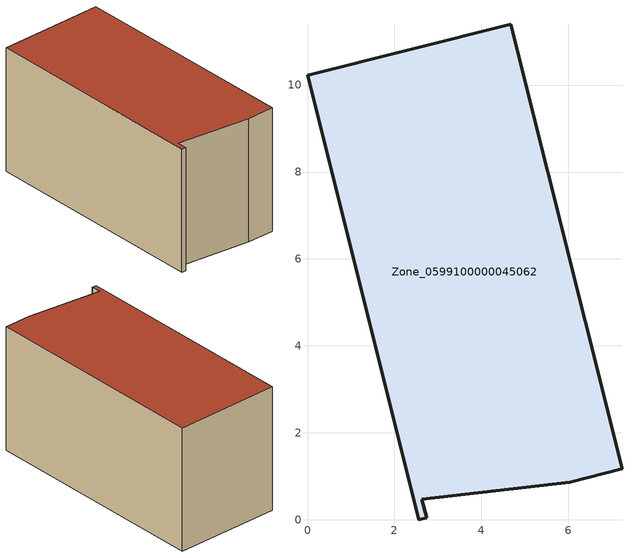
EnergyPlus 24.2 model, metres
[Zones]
Zone_0599100000045062
 floor ground (C_G): 2.74,0.05 2.56,0 0,10.23 4.67,11.4 7.23,1.17 6.03,0.87 2.63,0.47 z0
 wall outside (C_F): 2.56,0 2.74,0.05 2.63,0.47 6.03,0.87 7.23,1.17 4.67,11.4 0,10.23 2.56,0 z0:5.73
 roof outside (C_R): 6.03,0.87 7.23,1.17 4.67,11.4 0,10.23 2.56,0 2.74,0.05 2.63,0.47 z5.73
[BUILDING]
Pand.0599100000045062: North Axis=0; Terrain=City; Loads Convergence Tolerance Value=0.04; Temperature Convergence Tolerance Value=0.4; Solar Distribution=FullExterior; Maximum Number of Warmup Days=25; Minimum Number of Warmup Days=1
[Site:Location]
Rotterdam.The.Hague.AP_ZH_NLD Design_Conditions: Latitude=51.96; Longitude=4.45; Time Zone=1; Elevation=-4.5
[SITE:GROUNDTEMPERATURE:BUILDINGSURFACE]
18, 18, 18, 18, 18, 18, 18, 18, 18, 18, 18, 18
[MATERIAL] Thermal Absorptance=0.9; Solar Absorptance=0.7; Visible Absorptance=0.7
Name | Roughness | Thickness | Conductivity | Density | Specific Heat
G.TI.1992-2005 | MediumSmooth | 0.15 | 0.06 | 540 | 1210
F.TI.1992-2005 | Rough | 0.3 | 0.12 | 1920 | 840
R.TI.1992-2005 | MediumRough | 0.2 | 0.08 | 1500 | 1000
[CONSTRUCTION]
C_G: G.TI.1992-2005
C_F: F.TI.1992-2005
C_R: R.TI.1992-2005
[ZONE]
Zone_0599100000045062: Type=1; Multiplier=1; Ceiling Height=Autocalculate; Volume=Autocalculate; Floor Area=autocalculate; Part of Total Floor Area=Yes
[ZONEINFILTRATION:DESIGNFLOWRATE]
Infil_Zone_0599100000045062: Zone or ZoneList or Space or SpaceList=Zone_0599100000045062; Schedule=AlwaysOn; Design Flow Rate Calculation Method=Flow/Area; Flow Rate per Floor Area=0.0015; Constant Term Coefficient=1; Temperature Term Coefficient=0; Velocity Term Coefficient=0; Velocity Squared Term Coefficient=0
[HVACTEMPLATE:ZONE:IDEALLOADSAIRSYSTEM]
Zone_0599100000045062: Maximum Heating Supply Air Temperature=50; Minimum Cooling Supply Air Temperature=13; Maximum Heating Supply Air Humidity Ratio=0.0156; Minimum Cooling Supply Air Humidity Ratio=0.0077; Heating Limit=NoLimit; Cooling Limit=NoLimit; Dehumidification Control Type=ConstantSensibleHeatRatio; Cooling Sensible Heat Ratio=0.7; Dehumidification Setpoint=60; Humidification Control Type=None; Humidification Setpoint=30; Outdoor Air Method=None; Outdoor Air Flow Rate per Person=0.00944; Outdoor Air Flow Rate per Zone Floor Area=0; Outdoor Air Flow Rate per Zone=0; Demand Controlled Ventilation Type=None; Outdoor Air Economizer Type=NoEconomizer; Heat Recovery Type=None; Sensible Heat Recovery Effectiveness=0.7; Latent Heat Recovery Effectiveness=0.65
[ZONECONTROL:THERMOSTAT]
ThermostatControl_Zone_0599100000045062: Zone or ZoneList=Zone_0599100000045062; Control Type Schedule=DualSetpointControlType; Control 1=Thermostat_Zone_0599100000045062; Temperature Difference Between Cutout And Setpoint=0
[THERMOSTATSETPOINT:DUALSETPOINT]
Thermostat_Zone_0599100000045062: Heating Setpoint Temperature Schedule=HeatingSetpoint_Zone_0599100000045062; Cooling Setpoint Temperature Schedule=CoolingSetpoint_Zone_0599100000045062
[SCHEDULE:COMPACT]
HeatingSetpoint_Zone_0599100000045062: Through: 12/31, For: AllDays, Until: 24:00, 21
CoolingSetpoint_Zone_0599100000045062: Through: 12/31, For: AllDays, Until: 24:00, 24
DualSetpointControlType: Through: 12/31, For: AllDays, Until: 24:00, 4
AlwaysOn: Through: 12/31, For: AllDays, Until: 24:00, 1
